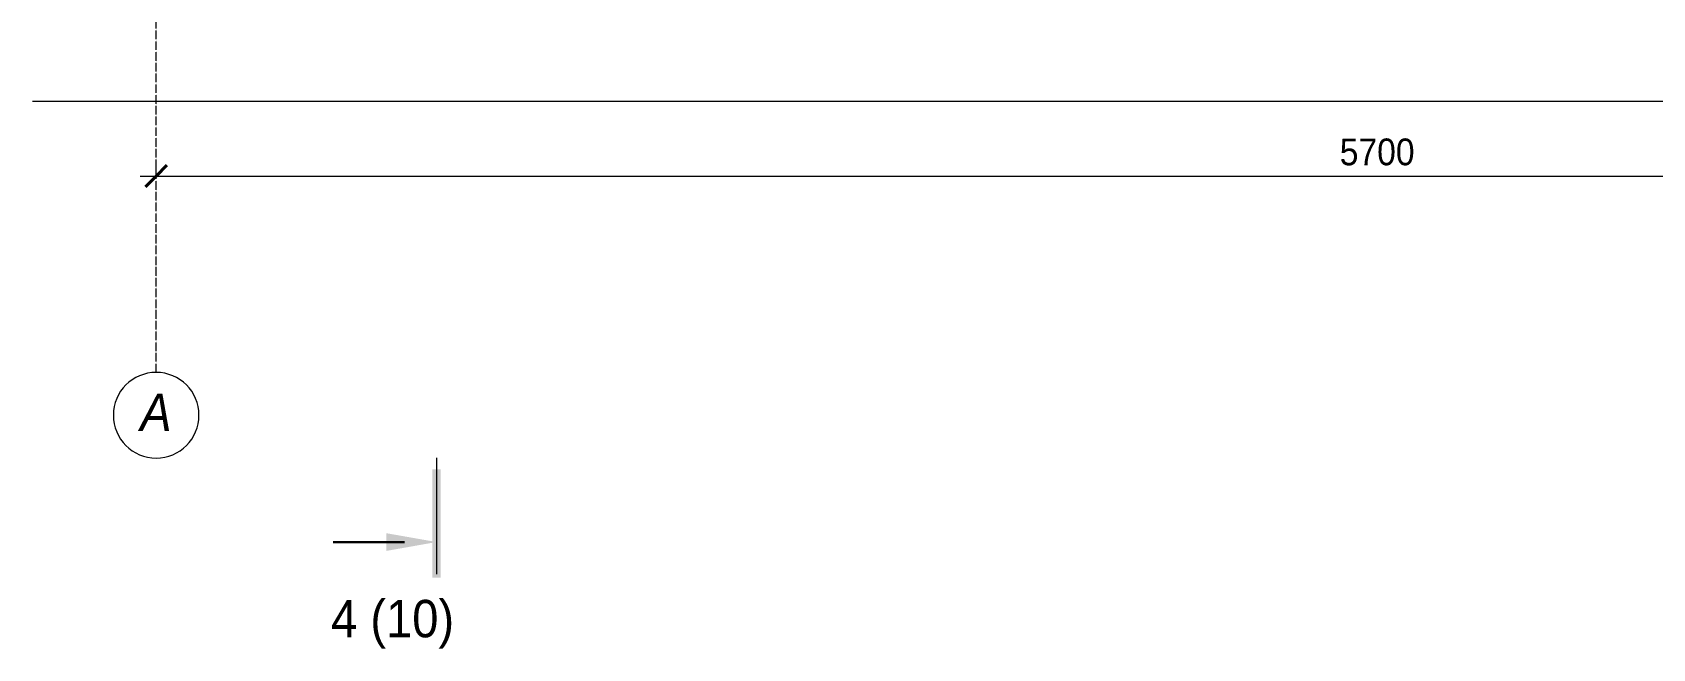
# Model space of a CAD drawing. Header units: millimetres. Extents: x -11989 to -4071, y -1478 to 4600.
# Drawn here: x -11989 to -8206, y -1478 to -40 of the extents above; entities that cross this region are included whole.
import ezdxf

# ---------------------------------------------------------------- set-up
doc = ezdxf.new("R2010")
doc.units = ezdxf.units.MM
doc.linetypes.add('ADSK_Линия сетки', pattern=[25, 20, -2.5, 0, -2.5])
doc.linetypes.add('ADSK_Скрыто', pattern=[12.3, 0, -3.9, 0, -3.9, 0.6, -3.9])
for name, color, linetype, lineweight in [('A-ANNO-DIMS', 7, 'Continuous', 9), ('A-ANNO-DIMS-25', 7, 'Continuous', 9), ('A-FLOR', 7, 'Continuous', 20), ('S-GRID', 7, 'Continuous', 9), ('S-GRID-IDEN', 7, 'Continuous', 20)]:
    doc.layers.add(name, color=color, linetype=linetype, lineweight=lineweight)
doc.layers.add('G-ANNO-SYMB', color=7, linetype='ADSK_Скрыто', lineweight=20, true_color=0x0080c0)
doc.styles.add('Arial_I', font='arial.ttf', dxfattribs={"width": 0.9, "height": 87.5})
doc.styles.add('Arial_I_1', font='arial.ttf', dxfattribs={"width": 0.9, "height": 62.5})
doc.dimstyles.new('2_5mm_GOST_Type_AU_BF0_9_K_Диагональ__2_мм', dxfattribs={"dimscale": 304.8, "dimtxt": 63.766212, "dimasz": 0.164042, "dimexe": 0.123031, "dimexo": 0.123031, "dimgap": 0.024606, "dimtad": 1, "dimdec": 0, "dimzin": 0, "dimdsep": 46, "dimtxsty": 'Arial_I_1', "dimblk1": 'OBLIQUE', "dimblk2": 'OBLIQUE', "dimsah": 1, "dimcen": 0.09, "dimdle": 0.123031, "dimazin": 2, "dimtfac": 1, "dimtdec": 4, "dimtix": 1, "dimtmove": 0, "dimatfit": 3, "dimfxl": 1, "dimtvp": 1, "dimtfill": 1, "dimtolj": 1, "dimtzin": 0, "dimarcsym": 2})

# ---------------------------------------------------------------- blocks, each defined once
blk = doc.blocks.new('Ось сетки - Круг_Ø8 мм-950900-Разрез 4')
at = {"layer": 'S-GRID-IDEN'}
for start, end in [(0, 180), (180, 360)]:
    blk.add_arc((-11700, -933.5), 100, start, end, dxfattribs=at)
blk = doc.blocks.new('Разрез - Номер вида и Номер листа сзади_3_5 мм-14069-Разрез 4')
at = {"layer": 'G-ANNO-SYMB', "linetype": 'Continuous', "lineweight": 9}
for points in [[(-11035.3, -1059.7), (-11055.3, -1059.7), (-11055.3, -1313), (-11035.3, -1313)], [(-11162.3, -1250.3), (-11045.4, -1229.6), (-11162.3, -1209)]]:
    blk.add_hatch(color=7, dxfattribs=at).paths.add_polyline_path(points)
at = {"layer": 'G-ANNO-SYMB', "color": 7, "linetype": 'Continuous', "lineweight": 30}
blk.add_line((-11120.4, -1229.6), (-11287, -1229.6), dxfattribs=at)
blk = doc.blocks.new('DIMBLOCK14-Разрез 4')
at = {"layer": 'A-ANNO-DIMS-25', "color": 150, "true_color": 0x0080ff}
for p, q in [((-11700, -374.9), (-11700, -337.4)), ((-6000, -374.9), (-6000, -337.4)), ((-11737.5, -374.9), (-5962.5, -374.9)), ((-11700, -374.9), (-11700, -377.1)), ((-6000, -374.9), (-6000, -377.1))]:
    blk.add_line(p, q, dxfattribs=at)
at = {"layer": 'A-ANNO-DIMS-25', "color": 150, "lineweight": 40, "true_color": 0x0080ff}
for p, q in [((-11700, -374.9), (-11725, -399.9)), ((-11700, -374.9), (-11675, -349.9)), ((-6000, -374.9), (-6025, -399.9)), ((-6000, -374.9), (-5975, -349.9))]:
    blk.add_line(p, q, dxfattribs=at)
at = {"layer": 'A-ANNO-DIMS-25', "color": 0, "insert": (-8936.3, -287.3), "char_height": 62.5, "width": 207.191, "attachment_point": 1, "line_spacing_factor": 0.941778, "style": 'Arial_I_1', "bg_fill": 3, "box_fill_scale": 1.25, "bg_fill_color": 256, "bg_fill_true_color": 13158600, "bg_fill_transparency": 0}
blk.add_mtext('5700', dxfattribs=at)
blk = doc.blocks.new('_Oblique')
at = {"color": 0, "linetype": 'ByBlock', "lineweight": -2}
blk.add_line((-0.5, -0.5), (0.5, 0.5), dxfattribs=at)

msp = doc.modelspace()

# ---------------------------------------------------------------- linework, layer by layer
at = {"layer": 'A-FLOR', "color": 252, "lineweight": 5, "true_color": 0x959595}
msp.add_line((-11989, -200), (-4174.4, -200), dxfattribs=at)
at = {"layer": 'G-ANNO-SYMB', "color": 7, "linetype": 'Continuous'}
msp.add_line((-11045.4, -1033.1), (-11045.4, -1304.6), dxfattribs=at)
at = {"layer": 'S-GRID', "color": 1, "linetype": 'ADSK_Линия сетки', "true_color": 0xff0000}
msp.add_line((-11700, -833.5), (-11700, 2940.4), dxfattribs=at)

# ---------------------------------------------------------------- block references
at = {"layer": 'G-ANNO-SYMB', "color": 7, "linetype": 'Continuous', "lineweight": 50}
msp.add_blockref('Разрез - Номер вида и Номер листа сзади_3_5 мм-14069-Разрез 4', (0, 0), dxfattribs=at)
at = {"layer": 'S-GRID-IDEN'}
msp.add_blockref('Ось сетки - Круг_Ø8 мм-950900-Разрез 4', (0, 0), dxfattribs=at)

# ---------------------------------------------------------------- texts
at = {"layer": 'G-ANNO-SYMB', "color": 7, "linetype": 'Continuous', "lineweight": 9, "insert": (-11291.6, -1364.6), "char_height": 87.5, "width": 355.348, "attachment_point": 1, "style": 'Arial_I', "bg_fill": 3, "box_fill_scale": 1.25, "bg_fill_color": 256, "bg_fill_true_color": 13158600, "bg_fill_transparency": 0}
msp.add_mtext('4 (10)', dxfattribs=at)
at = {"layer": 'S-GRID-IDEN', "lineweight": 9, "insert": (-11737.3, -882.9), "char_height": 87.5, "width": 90.19, "attachment_point": 1, "style": 'Arial_I'}
msp.add_mtext('\\fArial|b0|i1|c204|p34|;\\W.9;А', dxfattribs=at)

# ---------------------------------------------------------------- next in the draw order: dimensions: what is measured, and where the dimension line sits
at = {"layer": 'A-ANNO-DIMS', "color": 150, "true_color": 0x0080ff}
dim = msp.add_linear_dim(base=(-6000, -374.9), p1=(-11700, -339.6), p2=(-6000, -339.6), dimstyle='2_5mm_GOST_Type_AU_BF0_9_K_Диагональ__2_мм', override={"dimpost": '<>', "dimfxl": 5700}, dxfattribs=at)
dim.commit()
dim.dimension.update_dxf_attribs({"geometry": 'DIMBLOCK14-Разрез 4', "text_midpoint": (-8850, -335.5)})

doc.saveas('drawing.dxf')
